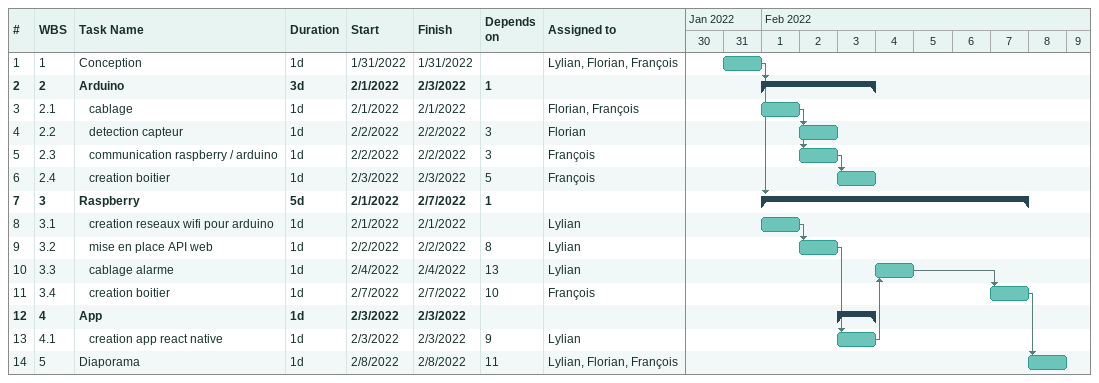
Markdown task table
| ID | WBS | Task | Duration | Start | Finish | Predecessors | Resources |
|---|---|---|---|---|---|---|---|
| 1 | 1 | Conception | 1d | 2022-01-31 | 2022-01-31 |  | Lylian, Florian, François |
| 2 | 2 | **Arduino** | 3d | 2022-02-01 | 2022-02-03 | 1 |  |
| 3 | 2.1 | cablage | 1d | 2022-02-01 | 2022-02-01 |  | Florian, François |
| 4 | 2.2 | detection capteur | 1d | 2022-02-02 | 2022-02-02 | 3 | Florian |
| 5 | 2.3 | communication raspberry / arduino | 1d | 2022-02-02 | 2022-02-02 | 3 | François |
| 6 | 2.4 | creation boitier | 1d | 2022-02-03 | 2022-02-03 | 5 | François |
| 7 | 3 | **Raspberry** | 5d | 2022-02-01 | 2022-02-07 | 1 |  |
| 8 | 3.1 | creation reseaux wifi pour arduino | 1d | 2022-02-01 | 2022-02-01 |  | Lylian |
| 9 | 3.2 | mise en place API web | 1d | 2022-02-02 | 2022-02-02 | 8 | Lylian |
| 10 | 3.3 | cablage alarme | 1d | 2022-02-04 | 2022-02-04 | 13 | Lylian |
| 11 | 3.4 | creation boitier | 1d | 2022-02-07 | 2022-02-07 | 10 | François |
| 12 | 4 | **App** | 1d | 2022-02-03 | 2022-02-03 |  |  |
| 13 | 4.1 | creation app react native | 1d | 2022-02-03 | 2022-02-03 | 9 | Lylian |
| 14 | 5 | Diaporama | 1d | 2022-02-08 | 2022-02-08 | 11 | Lylian, Florian, François |
